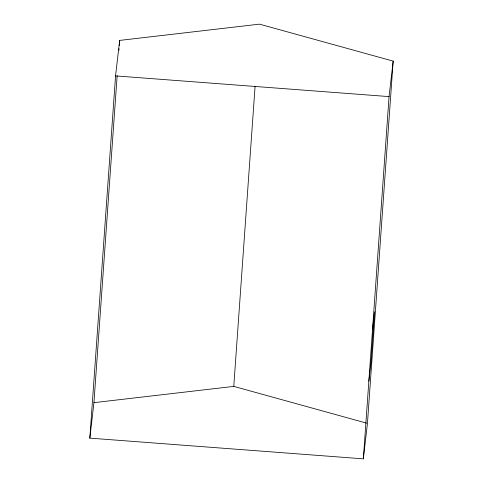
<?xml version="1.0" encoding="UTF-8"?>
<svg xmlns="http://www.w3.org/2000/svg" width="483" height="483" viewBox="0 0 483 483"><rect width="100%" height="100%" fill="white"/><g stroke="black" fill="none" stroke-linecap="round" stroke-linejoin="round"><path stroke-width="0.72" d="M89.832 438.135L115.558 75.897L119.663 40.409L259.492 24.15L393.168 61.124L367.442 423.362L363.337 458.85L89.832 438.135L93.937 402.653L117.152 75.728M118.969 50.178L119.078 48.674M119.289 45.668L119.663 40.409M366.718 423.162L233.772 386.394L255.066 86.529M363.337 458.85L389.063 96.606L393.168 61.124M372.526 329.478L374.579 311.734L370.902 363.482L368.849 381.226M93.937 402.653L233.772 386.394M115.558 75.897L389.063 96.606"/></g></svg>
